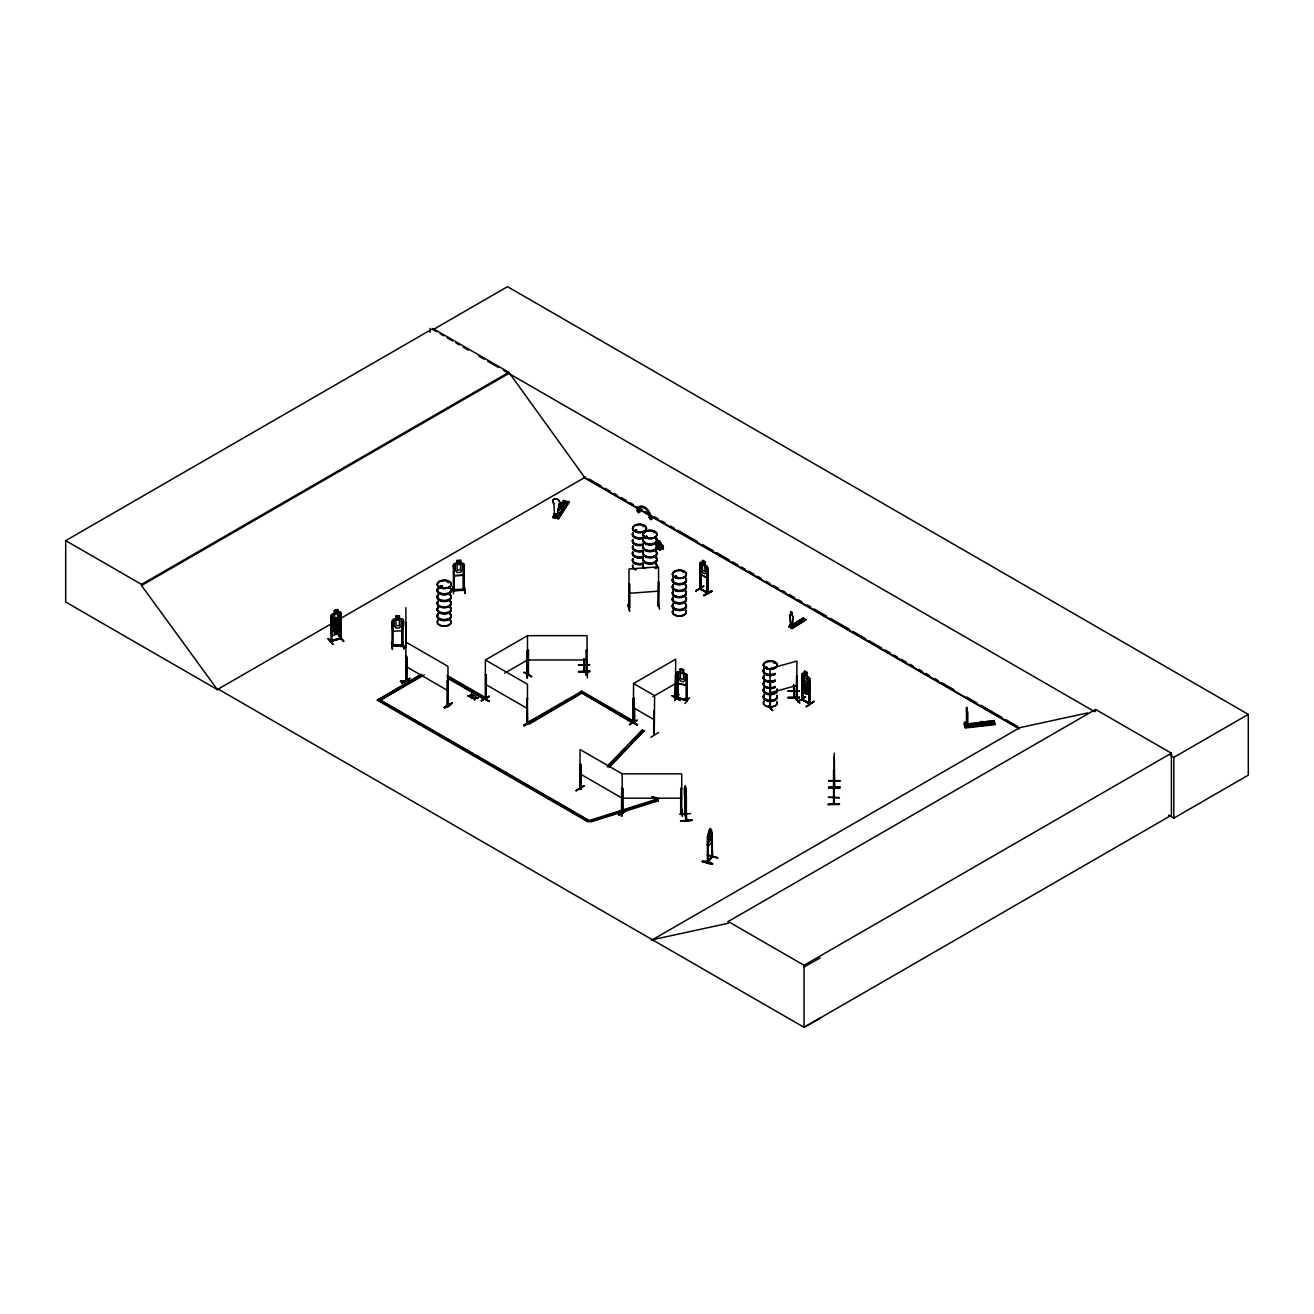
<?xml version="1.0" encoding="UTF-8"?>
<svg xmlns="http://www.w3.org/2000/svg" width="1314" height="1314" viewBox="0 0 1314 1314"><rect width="100%" height="100%" fill="white"/><g stroke="black" fill="none" stroke-linecap="round" stroke-linejoin="round"><path stroke-width="1.5" d="M964.361 722.651L967.465 722.552L964.361 722.651L965.363 726.839L965.297 723.127L966.743 723.258M967.334 714.602C966.48 741.556 969.206 714.865 966.825 707.918M965.166 722.963L965.297 723.127M792.293 626.712L792.671 619.108A2.48 1.445 59.5 0 0 792.408 615.642L791.849 612.39M792.408 626.647L792.769 619.042A2.48 1.445 59.5 0 0 792.293 615.708L792.046 612.653M685.777 804.546L684.923 796.12L685.497 806.599L685.202 802.131C684.709 810.065 684.972 787.398 684.923 799.75M684.676 793.771L684.923 791.422L685.924 799.996M684.824 814.253L685.432 813.333M685.826 819.082C688.503 826.128 682.015 787.234 685.3 786.15L685.481 788.433M558.811 504.527L558.007 516.221L554.524 515.466L553.884 503.476A3.728 2.842 32.9 0 1 553.884 499.172A3.728 2.842 32.9 0 1 558.811 500.24A3.728 2.842 32.9 0 1 558.811 504.527L558.729 504.658A3.728 2.842 32.9 0 0 558.729 500.355A3.728 2.842 32.9 0 0 553.802 499.304A3.728 2.842 32.9 0 0 553.802 503.591L553.884 503.476M340.687 630.457L340.687 638.555C322.718 641.593 331.982 642.086 340.786 638.522M966.529 723.423L967.186 725.886M790.962 625.743L790.157 617.695A2.48 1.445 59.5 0 1 790.519 614.706L790.897 611.881M712.106 838.677L711.63 842.241L707.967 846.742L707.359 844.311M685.005 794.839L685.53 800.226L685.727 798.912M966.414 707.589L967.416 725.854M967.449 714.307L967.186 709.379M684.988 797.22L685.185 795.873L685.727 801.277M555.855 513.988L555.264 515.433L556.528 514.201M554.787 514.513L554.787 517.174L554.787 514.513L556.479 514.727L556.38 517.519L556.036 513.955L555.28 515.417L556.118 515.006M702.284 861.508C708.41 859.34 722.355 868.538 702.284 861.508L712.402 864.201M702.514 861.163L712.615 863.906M684.873 814.253L686.039 820.527L685.908 792.605M685.875 819.065L685.924 819.887M686.45 820.429L686.319 795.561M629.422 724.835L637.306 720.236M799.602 622.13L798.206 622.475M768.674 706.275L772.566 710.611L768.904 705.766M405.763 646.849L406.322 646.406M439.467 586.8L440.371 586.143M440.716 586.143C442.999 588.984 436.872 585.502 441.586 586.652M448.025 582.611L448.945 582.316M636.206 530.183L635.056 530.429M635.992 530.199L636.37 531.07M635.992 531.25L636.6 530.429M636.6 531.299L636.485 530.347L634.892 530.544M643.532 526.536L643.893 526.536M644.221 526.372L643.088 526.356M647.227 537.13C644.648 538.937 645.634 534.42 647.391 537.097M645.979 537.212L646.849 537.344M654.06 532.613L653.551 532.531M654.405 532.531L654.405 532.022M674.657 576.895L675.527 576.797M675.051 576.337L676.579 576.912M676.743 576.895C675.708 574.908 677.63 577.815 675.429 577.339M683.411 571.721L683.149 571.886M683.329 572.576L683.576 572.329M765.717 667.857L766.308 666.921M767.409 667.988L766.111 667.003L767.294 667.66M774.767 662.897L775.03 663.143M773.897 663.225L774.636 662.584M658.593 606.214L658.544 581.626L658.1 606.247L658.593 605.048M629.652 611.273L627.961 604.966M684.808 803.527L684.923 787.71L685.366 789.648M685.037 814.828L685.054 787.694M481.072 697.077L489.416 701.446L481.466 696.42M637.159 725.229L629.225 720.663L637.553 724.523M707.983 834.653L707.425 836.394M331.227 622.573L332.294 619.206L339.998 617.005L340.967 619.797M331.325 622.557L332.426 619.354L339.981 617.202M339.751 623.838L340.852 620.635M341.016 620.684L339.883 623.986L332.113 626.105L331.161 623.477M339.883 633.266L340.983 630.063L341.016 612.653L339.8 611.864L332.146 614.032L331.112 615.395L330.947 641.577L339.85 638.407L332.048 640.378M983.578 723.291C983.201 725.771 979.653 722.059 981.64 724.096M406.584 657.246L405.862 656.261L406.864 657.099L406.667 681.605L405.796 681.194L405.862 679.617L406.568 680.734M707.507 575.335L706.653 577.733L700.773 574.251L699.919 570.867L700.625 574.366L706.801 577.815L707.507 567.369L700.658 562.31L699.869 589.05L707.688 593.468L707.688 567.319L706.768 565.743M834.702 787.497L834.275 756.897M834.078 804.152L834.275 753.168M801.737 687.337L802.591 688.963L801.655 679.354L802.657 676.841L808.866 680.274L809.687 683.691M801.754 679.42L802.657 676.841M809.769 686.089L808.866 688.552L802.64 685.103L801.754 681.752L802.575 685.169L808.783 688.618L809.687 686.023M560.569 507.68L562.523 506.908L562.31 508.387M327.827 638.719L332.787 644.468M328.303 638.522L333.247 644.254M556.249 514.004L555.97 515.236L555.855 514.086M470.593 697.537L471.233 695.714L473.927 695.369L471.233 695.96L470.593 697.537L470.609 695.763L467.965 695.779L470.691 695.418L467.965 695.779M474.699 699.656L475.339 698.079L478.033 697.734L475.339 698.325L474.699 699.919M471.332 693.874L470.691 695.681L467.965 696.026M475.438 696.239L474.797 698.046L472.071 698.145L474.699 698.375L472.071 698.391M707.474 862.378L712.122 856.695L707.95 861.245M707.901 837.626L707.918 862.575L708.147 835.376L708.985 830.432L710.546 828.51L708 834.735L711.613 830.202L712.007 857.434C712.106 858.6 704.337 863.232 707.918 861.688M453.363 572.723L454.48 575.647L463.07 575.269L464.318 572.231M340.934 637.898L340.112 638.161M340.934 638.785L339.85 639.047L339.784 630.704M470.084 697.258L470.609 696.009M473.927 695.615L471.332 695.632L471.841 694.153M474.19 699.623L474.699 698.128M475.931 696.519L475.422 697.997L478.033 697.734M685.777 685.251L687.058 682.607L685.859 685.366L677.958 683.379L676.973 680.077L677.958 683.379M790.47 625.431L791.389 625.201M695.927 590.939L703.466 586.258M409.771 678.615L401.953 683.165M576.14 790.667L583.974 786.084M809.21 702.629L809.654 704.189L809.687 678.04L802.673 673.08L801.754 673.721L801.803 699.869C803.774 698.062 802.509 697.734 802.788 687.863M809.145 702.891L810.048 703.105L802.608 699.59M808.882 703.778L810.048 703.992L809.227 679.272L808.964 703.828L809.227 679.272M391.506 642.53L392.459 649.412L391.588 642.48M406.667 680.718L405.763 680.192L406.962 680.521M405.862 656.261L405.911 681.227L405.878 607.692M452.64 586.98L453.511 593.747M406.568 681.621L406.864 657.099M447.696 704.895L447.532 680.586L447.269 705.142L447.696 704.008M447.45 704.846L448.32 705.257L447.45 703.959M486.065 698.572L486.114 697.685L486.196 699.508L486.377 674.985L485.392 674.739L486.377 674.985M485.326 699.081L485.392 659.973L527.505 635.664L587.046 635.664L587.161 674.969L587.161 673.852L585.929 674.328M485.392 659.973L527.505 684.282L527.341 723.357L526.98 721.862L529.246 723.341L581.872 692.954L529.246 724.096L527.702 723.209L527.062 698.473L527.226 722.782M580.87 788.203C578.308 786.955 583.038 788.072 580.624 789.041L581.067 764.567L580.065 764.321L580.788 764.732M680.718 788.4L681.72 788.63L680.718 788.4L680.718 813.005L681.72 812.939L681.72 773.847L622.179 773.847L580.065 749.538L579.967 788.614L580.87 789.09L581.067 764.567M581.149 788.926L580.262 788.416M526.799 678.073L527.325 671.126L527.423 678.073M699.787 588.902L699.82 562.901L700.74 562.261M700.937 588.36L700.116 587.851L700.92 588.278M700.313 588.787L707.967 592.384L700.658 588.771M700.198 588.787L707.967 593.271L707.868 568.946L706.883 568.699L706.932 593.074M621.916 809.523L622.031 815.551M621.949 809.145L621.473 816.043M337.879 621.818L336.154 625.119C334.807 620.832 331.046 623.444 335.497 625.94L333.411 629.964L336.203 626.433L338.913 628.404L336.86 625.579L339.045 621.489L337.797 621.883M555.149 515.055L556.446 514.135L555.888 514.825M555.937 515.499L555.149 515.236M674.575 700.888L679.108 694.58M485.786 699.179L485.671 674.575M527.226 674.427C529.328 672.702 527.259 676.25 527.768 674.887M634.284 721.304L633.479 721.698L634.366 721.255M676.02 698.49C673.491 699.689 677.219 696.059 675.166 698.03M332.918 624.413L334.561 621.555L337.632 620.684L339.258 622.606L339.258 628.191L337.632 629.652C340.326 633.562 331.801 635.845 334.561 630.523L332.918 629.997L333.017 624.396L334.659 622.935L334.561 614.525L337.616 613.654L337.698 622.015L339.39 622.606L339.39 628.191L337.747 631.048L334.659 631.903L333.017 629.981M553.358 517.585L554.048 513.856L553.375 516.878L557.793 517.831L558.204 516.648L558.614 518.669L568.781 501.882L567.369 501.932L556.775 518.291L567.369 501.932M553.375 516.878L554.459 513.955M552.915 517.289L554.048 515.449L559.271 516.566L558.861 514.907L558.861 516.172M557.875 509.241L563.558 500.453L568.831 502.063M558.204 509.109L563.607 500.963L557.481 511.015M557.612 511.015L564.987 501.422M557.941 511.113L564.577 500.979M557.448 512.871L564.856 501.422M556.791 518.307L567.763 501.652M557.563 518.472L567.829 501.849M568.781 501.57L557.924 518.554L556.775 518.291M558.204 518.389L568.781 501.882M569.126 502.342L558.581 518.685M441.52 586.849L439.829 587.112M448.583 581.888L447.943 582.431L448.862 582.299M647.391 536.785L646.521 536.276M965.363 725.558L968.369 725.229L968.451 727.053L967.465 723.817L964.262 724.392M965.232 726.773L994.895 723.39L995.191 724.605L965.511 727.94L965.232 726.773L995.092 723.686L965.297 727.332L964.361 724.228L994.008 720.844L994.287 722.059M965.462 727.595L965.445 725.804M994.205 721.468L964.394 724.786M677.843 674.098L676.924 673.868L677.843 674.098L677.942 698.424L676.874 698.227L687.041 700.723L687.058 674.575L683.576 672.752L683.691 669.697L680.291 668.908L683.691 669.697M686.171 675.938L687.091 676.168L686.171 675.938L686.072 700.543L686.959 700.74M683.543 672.817L685.218 674.23L685.218 679.814L683.543 681.785L680.406 680.997L678.714 678.188L678.714 672.604L680.406 672.029L680.34 668.842L680.455 671.963L676.924 672.127L676.973 698.26L677.022 697.028M676.809 698.177L678.106 697.34L677.203 697.077M677.991 673.885L677.794 698.424L677.942 697.553M686.22 699.36C685.514 702.432 686.532 697.767 686.943 699.804M686.072 699.59L677.942 697.8L686.795 699.836M685.037 703.548L689.489 697.635M331.259 624.856L332.261 623.427L339.981 621.341L341.147 622.08L339.883 621.391M403.168 644.911C402.495 644.796 399.85 645.453 392.048 646.307L392.13 621.768L393.132 621.719L393.05 646.34L393.05 645.453M453.133 590.544L464.138 589.986M463.152 565.792L464.187 565.956L463.152 565.792L463.103 590.347L464.023 589.099M965.182 723.39C965.445 721.583 963.786 724.507 965.856 723.571M709.182 830.612L710.118 829.463L709.182 831.614M711.58 830.333L710.496 831.663L710.431 828.477M711.646 857.336L712.566 855.923L711.646 857.336L712.139 832.435L712.533 856.942M717.658 857.746L707.31 854.856M983.513 723.472L981.936 723.932M528.589 674.098L527.785 674.033M587.128 674.115L586.159 674.148M622.064 812.709L623.296 812.709M680.603 812.315L681.802 811.789L681.835 812.939M772.501 710.578L768.887 706.144M607.282 766.144L642.201 730.075L644.09 730.683L609.17 767.507M607.282 766.9L625.431 748.142M631.032 742.377L642.201 730.075M609.17 766.752L644.09 730.683M633.233 722.766L633.578 683.526L675.675 659.217L675.412 698.867M653.945 734.789L654.257 710.25L653.945 734.69M396.007 619.108L394.184 620.192L394.184 625.776L396.007 628.076L399.423 627.928L401.246 625.448L401.246 619.863L399.423 618.96L399.522 615.79L395.875 615.954L396.007 619.108L392.229 620.241L392.229 628.273L393.362 631.196L401.936 630.802C403.727 627.238 406.01 617.087 399.407 618.878M454.513 563.525L453.363 564.708L453.412 590.824L464.302 590.265L464.302 564.133L460.656 563.312L460.656 560.24L457.009 560.421L457.009 563.476L454.513 563.525L463.021 563.197M485.309 698.145L486.459 698.736M527.341 674.739L527.587 673.803M634.563 721.485L632.97 722.454L580.345 692.067L632.97 723.209L634.498 722.322M634.514 722.421L634.547 707.803M675.905 698.522L675.675 673.983L674.887 698.752M334.561 613.523L332.918 615.001L332.918 620.586L334.561 622.508L337.616 621.637L339.258 618.779L339.258 613.195L337.616 612.653L337.682 609.466L334.397 610.402L334.446 613.457L334.446 610.468L337.731 609.532L337.731 612.521M453.297 590.824L453.133 589.658L454.398 590.085M454.266 566.186L453.248 566.235L454.266 566.186L454.184 590.791L454.25 589.559M392.13 645.19L401.936 644.977M463.152 589.214L464.072 589.428M802.624 688.881L808.767 692.363L809.605 691.624L809.605 678.09M808.767 692.363L809.605 691.755M527.39 673.852L527.128 674.427M586.077 673.836L586.159 675.035L586.044 650.43L587.046 650.644L586.044 650.43M587.013 674.985L585.929 674.739L587.161 674.739M622.294 811.789L623.296 812.298M623.23 812.101L621.358 811.625L623.23 812.972M622.048 812.906L623.296 812.939L623.296 811.822M680.718 811.822L680.833 813.005L681.835 812.709M681.687 812.068L680.636 812.085M563.558 500.93L568.404 502.178M557.793 518.504L552.685 517.437M552.964 517.125L554.327 517.798M796.53 700.263L796.957 675.856L796.744 700.51M981.295 723.111L983.266 723.029M789.468 627.074L803.774 618.631L789.468 627.074L789.156 625.595L790.798 624.873L791.028 627.353M790.798 625.464L793.262 627.32L793.262 626.252L791.619 626.992L791.685 628.338L805.925 619.633L791.964 628.486M808.866 680.274L809.605 683.74M804.299 689.916L803.15 688.076L803.15 682.492L804.48 680.833L804.48 675.265L806.96 676.628L808.274 690.901L806.944 691.164L806.96 694.367L804.299 692.905L804.398 689.866L804.48 692.807L806.944 694.17L807.042 691.328M804.398 674.115L804.48 671.076L807.125 672.538L806.96 675.642L808.274 677.367L808.274 682.952L806.96 684.61L807.814 690.786L806.155 686.466L807.913 683.986L806.977 683.444L805.597 685.497L803.314 681.325L805.055 685.842C801.507 687.485 804.661 690.819 805.63 686.844L806.96 690.211L804.48 688.815L803.166 674.542L804.48 674.279L804.48 671.076L807.125 672.538M802.493 700.231L802.788 675.708M809.95 679.667L808.964 679.437M797.976 701.972L805.712 696.814L797.976 701.462M806.484 706.669C829.627 690.441 790.371 717.132 813.875 701.775M809.638 704.14L802.066 699.606L801.786 675.462L802.526 675.872M790.519 614.706L790.634 614.64A2.48 1.445 59.5 0 0 790.272 617.629L790.404 625.99L791.389 625.382M796.727 622.179L798.156 621.128L800.817 622.836L798.156 621.128M799.438 620.586L800.867 619.535L803.527 621.243L800.867 619.535M801.819 618.976C808.931 622.08 798.781 619.535 803.265 618.122L805.925 619.847L792.03 628.519L788.942 626.778L803.265 618.122M789.303 626.992L803.265 618.336L803.954 618.993M791.094 627.993L805.416 619.535M402.002 683.313L409.853 678.221L402.002 682.82M448.255 680.997L447.269 680.751M526.717 675.199L526.799 650.841L528.507 650.43L527.505 650.43L527.785 674.985M526.799 675.15L527.768 650.578M447.187 704.37L448.353 704.435M452.115 702.629C449.618 708.887 435.591 709.938 452.23 703.138M444.313 707.261L452.18 702.711M444.346 707.688L452.18 703.039M524.187 672.242L531.694 676.529M489.366 696.634L481.088 700.97L488.923 696.371M527.768 698.884L526.783 698.637M523.843 725.147C548.02 710.513 507.713 735.971 531.644 720.532M524.22 725.804L532.071 721.222M634.284 697.882L633.299 698.457L633.249 722.831M675.363 698.834L675.954 674.148M672.357 695.812L680.307 700.329L671.98 695.566M576.205 790.798L584.04 785.706L576.205 790.289M622.179 773.847L622.294 813.005L621.456 812.528L621.736 788.055L622.54 812.824L621.736 788.055M622.458 788.466L621.456 788.219M622.294 812.118L621.785 811.477M618.467 815.206L626.367 810.147L618.91 815.436M626.367 810.18L618.5 814.696M633.972 722.831L633.299 698.457M658.511 732.539L650.808 737.253M218.321 689.144L217.467 689.653L65.7 602.026L65.7 540.629L433.029 328.549L508.863 372.322L584.697 477.508L1018.876 728.186M433.029 328.549L433.029 329.683L507.516 286.682L1248.3 714.373L1248.3 775.145L1173.813 818.146L1168.491 815.058M65.7 540.629L141.534 584.402L508.863 372.322M820.133 1018.153L804.053 1027.318L218.223 689.094L217.352 689.587L141.534 585.535L508.863 373.455M217.352 689.587L331.522 623.674M340.375 618.566L585.551 477.015M578.784 814.762L590.413 821.989L658.183 800.899L657.148 799.799L587.851 821.776L377.332 700.231L420.973 674.263M377.332 700.231L406.929 683.132M410.444 681.112L420.973 675.035M422.5 675.15L380.403 700.231L424.258 674.903M656.244 538.97L660.728 542.518L660.728 549.482L659.677 549.827M660.728 542.518L659.727 540.974M660.63 544.505L663.307 545.951L663.307 548.94L656.458 546.476M660.63 547.495L663.225 548.792L663.143 546.049M663.307 545.951L656.458 540.695M656.228 547.938L659.792 549.893L656.228 547.839M504.691 673.129L527.505 659.973L587.046 659.973M702.415 563.328L702.497 560.29L705.092 561.784L705.092 564.774M705.01 561.834L706.209 572.198L704.928 573.84L702.497 572.444L701.216 569.307L701.216 563.722L702.497 563.476M700.855 564.889L699.869 564.642L700.855 564.889L700.937 589.247L700.313 587.9M447.286 677.301L484.127 698.572L485.654 697.685L447.072 675.412M447.286 678.073L484.127 699.344L485.72 698.325M695.977 591.103L703.877 586.044L695.977 590.594M707.277 592.86L707.967 593.271M703.877 595.16L711.81 590.643L703.926 595.226M703.976 595.669L712.188 591.3L703.877 595.669M527.702 722.454L581.872 691.18L634.629 721.665M527.702 723.209L569.816 698.9M573.315 696.88L578.587 693.841M580.345 692.823L581.872 691.18M652.861 696.683L675.675 683.526M377.332 699.459L587.851 821.004L657.148 799.043L658.183 800.899M653.469 796.826L658.511 798.731L656.984 799.618L651.728 796.58M651.547 940.266L1019.746 727.677L1087.581 712.927M652.401 939.756L728.235 923.266L728.235 921.508L1095.564 709.429L1171.398 753.201L1171.398 815.238L804.053 1027.318L804.053 965.281L1171.398 753.201M1095.564 711.186L1094.71 711.695L503.574 370.4M1170.298 755.336L1173.813 757.373L1248.3 714.373M804.053 967.055L820.133 957.89M331.867 641.347L331.785 616.775L330.882 617.038L331.785 616.775M659.71 549.942L660.728 549.482M675.232 576.468L676.25 576.189L675.166 576.189M767.36 667.857L765.668 667.594M629.045 608.021L628.946 607.199M658.577 606.181L658.544 566.843L628.995 569.011L628.995 608.086M790.782 611.946L791.751 612.11M378.859 699.344L590.413 821.234L658.183 800.144M677.071 697.964L687.008 700.428M334.561 623.953L337.632 623.066L337.632 628.65L334.561 629.521L334.659 623.936L337.747 623.066L337.747 628.65L334.659 629.521M331.227 630.605L332.376 631.328L339.981 629.061L341.016 627.714L337.78 629.784L337.78 632.773M332.376 631.328L334.512 630.72M334.561 633.512L337.632 632.642M770.562 683.165L770.316 707.852L770.267 683.494M794.937 697.274L799.799 703.072L794.707 697.258M339.784 614.509C341.919 613.539 337.797 616.348 339.784 618.549M334.561 620.109L337.616 619.239M334.659 619.945L337.747 619.091M770.103 692.823L796.957 685.399M798.354 621.9L799.602 622.294M635.648 530.511L636.107 530.265M636.206 530.938L635.056 531.299L636.107 531.464A6.948 4.008 0 0 0 646.472 528.146A6.948 4.008 0 0 0 636.042 524.68A6.948 4.008 0 0 0 636.042 531.628M654.224 734.526L654.618 695.681L633.578 683.526M331.785 640.197L332.048 641.265M801.983 699.574L808.948 702.891M406.059 680.061L406.322 681.194L406.256 656.261M406.059 680.948L406.814 681.325M485.589 697.948L486.344 698.342M527.062 698.473L527.177 722.815M453.281 589.625L463.037 589.214M464.236 590.314L464.154 565.743M564.248 501.307L563.558 500.453M473.927 695.369L471.332 695.632M472.071 698.145L478.033 697.98M966.463 723.768L966.529 711.597M980.293 722.092C983.825 730.108 976.943 719.629 983.299 721.747L984.383 725.229L983.299 721.747M985.976 721.764L988.982 721.107L990.066 724.26M990.986 721.189L994.008 720.532L995.092 724.014L965.314 727.381M966.447 724.786L992.251 721.895M966.578 725.18L992.316 722.289M968.451 725.476L965.067 725.985L965.002 722.322M656.836 543.06C659.957 540.957 661.32 545.047 657.427 544.045L659.809 547.872L656.852 544.308M523.859 672.374L531.759 676.907M798.551 621.851L799.569 622.179M528.392 675.018L528.507 650.43M629.505 583.728L629.554 608.333L629.554 583.958M627.944 605.031L629.685 610.895M657.903 602.847L659.612 609.154M646.357 536.309L646.833 536.687M628.995 593.32L658.544 591.152M802.46 699.294L801.836 698.966M685.054 804.891L684.988 802.805M685.924 808.011L685.678 791.242L685.908 792.671M685.415 809.982L685.235 807.683M685.662 791.274L685.678 788.252L685.415 814.811M690.655 813.612L679.535 814.286M680.751 821.184C715.637 818.129 657.345 822.4 691.854 820.56M680.685 820.856L691.805 820.215M486.065 699.459L486.114 675.15M447.532 704.895L447.532 680.586M580.476 788.499L580.345 764.157M700.526 589.362L700.576 565.053M463.07 575.269L454.48 575.647M463.842 586.947L465.337 593.337L463.924 586.471M396.007 616.118L399.423 615.97M401.854 618.845L393.395 619.058M402.018 621.325L402.183 645.913L402.018 621.325L403.02 621.276M392.048 645.42L402.166 644.993M403.152 645.585L392.163 646.357L392.278 645.486M404.219 648.886L402.725 641.971L403.694 648.82M562.014 508.19L560.848 507.943M406.256 622.458L405.845 647.342M406.075 646.192L400.491 646.57M587.703 671.553L587.276 677.942M528.622 674.739L527.374 674.755L527.505 635.664M400.491 680.783L411.66 681.112M400.491 681.506L411.643 681.194L400.491 681.572M623.181 788.63L622.179 788.4M681.884 809.145L681.982 815.961M578.505 664.868L589.674 664.851M583.892 665.672L584.385 664.194L583.892 665.738M578.505 671.487L589.674 671.388M788.17 690.901L799.339 690.868M788.17 691.098L799.339 691.082M793.952 684.906L793.952 697.701L793.557 684.906M788.17 697.701L799.339 697.619M833.519 769.823L833.569 804.184M828.888 780.746L840.04 780.779M828.888 780.992L840.04 780.976M828.888 787.94L828.888 787.086L840.04 787.086L840.04 787.94L828.888 787.858M828.888 787.168L840.04 787.168M828.888 787.513L840.04 787.612M839.416 797.614L828.263 797.269L839.416 797.779M681.72 798.173L622.179 798.173L580.065 773.847M828.263 804.152L839.416 804.234M828.263 804.497L839.416 804.562L839.416 803.725L828.263 804.595M340.786 637.635L339.85 638.161M403.02 645.585L403.053 619.715M710.381 831.631L710.381 840.615L708.919 842.389L708.147 840.96M766.653 687.008L765.931 686.976A6.981 4.024 0 0 1 764.288 681.67M338.913 635.533L343.89 641.363L338.404 635.22M338.503 635.631L343.43 641.413M634.366 722.142L633.578 722.601L634.547 722.339L634.284 707.638M633.759 722.815L633.939 698.49M554.886 517.026L556.479 517.371M678.04 671.438L686.894 674.657L686.795 700.723M678.09 683.247L685.826 685.185M717.674 857.779L707.343 855.2L717.477 857.96M464.745 592.86L463.842 586.438M465.287 593.271L464.466 586.898M642.201 730.83L644.09 731.438M682.377 809.539L682.492 816.027M447.959 705.519L447.975 666.379L405.878 642.07M707.211 591.957L707.573 593.468M635.122 550.287L635.319 550.385A6.948 4.008 0 0 0 642.989 550.73M635.056 550.418L635.286 550.517A6.948 4.008 0 0 1 632.806 546.213M805.252 697.077L797.565 701.692M809.687 704.14L801.836 699.853M637.126 720.203L629.455 724.441M799.438 620.389L802.098 621.883M796.727 621.965L799.388 623.477M790.798 624.873L790.634 625.793M793.262 626.252L790.092 625.185M791.258 625.563L790.207 625.119L790.092 626.959M789.369 626.564L791.619 627.829M671.98 695.894L680.307 700.329M629.537 720.466L637.602 725M433.029 329.683L436.56 331.719M440.091 333.756L443.623 335.793M447.138 337.829L452.427 340.884M455.958 342.921L459.489 344.958M463.021 346.995L468.31 350.05M478.887 356.16L484.176 359.215M487.708 361.251L498.285 367.345M589.099 479.052L601.5 486.213M605.048 488.266L610.369 491.337M613.901 493.374L617.449 495.427M620.996 497.464L626.318 500.535M629.866 502.589L633.397 504.642M636.945 506.678L642.267 509.75M645.815 511.803L649.346 513.84M654.668 516.911L658.215 518.964M661.763 521.001L665.295 523.054M670.616 526.126L674.164 528.162M677.712 530.215L697.208 541.467M702.514 544.538L713.157 550.681M716.688 552.718L729.106 559.879M732.637 561.932L737.959 565.004M741.507 567.04L745.054 569.093M748.602 571.147L753.908 574.202M757.455 576.255L761.003 578.308M766.308 581.363L769.856 583.416M773.404 585.469L778.726 588.541M782.273 590.577L785.805 592.63M789.353 594.667L794.674 597.739M798.222 599.792L801.754 601.828M807.075 604.9L810.623 606.953M814.171 608.99L826.572 616.151M830.12 618.204L849.616 629.455M853.147 631.508L865.565 638.67M869.096 640.706L881.513 647.884M885.045 649.921L890.366 652.992M893.914 655.045L897.462 657.082M901.01 659.135L906.315 662.207M909.863 664.243L913.411 666.297M918.716 669.368L922.264 671.405M925.812 673.458L929.359 675.495M934.681 678.566L938.212 680.619M941.76 682.656L954.161 689.834M966.578 696.995L977.205 703.121M980.753 705.175L1002.024 717.444M1005.555 719.497L1017.972 726.658M583.531 477.343L1019.138 728.843M702.497 560.487L704.928 561.883M656.458 542.189L659.677 544.045L659.677 546.838L656.458 544.982M633.578 707.835L654.618 719.99M583.63 692.954L630.999 720.302M485.392 684.282L527.505 708.591M452.328 679.207L483.913 697.438M405.878 666.379L447.975 690.688M380.633 700.362L472.629 753.464M476.161 755.517L488.545 762.662M492.093 764.715L575.236 812.709M728.235 921.508L804.053 965.281M339.751 611.979L340.901 612.718M635.171 549.909L635.286 549.991A6.915 3.991 0 0 0 642.973 550.32M562.934 507.45L560.585 507.861M560.667 507.779L562.014 508.452L563.033 507.368M531.71 720.992L523.908 725.624M966.858 707.458L966.316 711.613M340.967 612.587L340.802 638.85M332.113 626.105L331.21 623.378M334.561 619.88L337.797 618.894L337.747 622.08M341.147 630.112L340.014 633.397L332.278 635.565L331.325 632.773L332.36 635.45M331.21 632.806L331.21 615.412M983.545 723.357L982.084 722.552L981.213 723.571M966.628 707.474L967.235 708.542M392.344 628.174L393.362 631.196M990.986 720.877L992.07 724.03M985.976 721.452L987.06 724.605M965.33 725.952L964.739 722.355M707.474 844.344L708 846.594M964.607 725.41L964.345 724.244M684.923 791.422L685.793 799.996M685.185 795.873L685.53 797.844M685.185 803.856L685.53 805.811M684.808 803.445L685.793 808.406M685.235 806.697L685.465 807.946M685.3 786.15L685.662 788.285M684.923 787.71L685.777 792.687M685.185 798.288L685.53 800.242M457.009 560.421L457.141 563.575L455.301 564.642L455.301 570.227L457.141 572.543L460.541 572.378L462.364 569.915L462.364 564.33L460.541 563.41L460.524 560.355M770.053 707.622L770.103 668.514L796.957 661.09L796.498 700.296L796.498 675.987M621.998 809.096L622.097 816.043M1173.813 757.373L1173.813 818.146M968.369 725.229L968.369 726.494M967.367 722.306L967.367 723.883M840.04 780.631L828.888 780.631M799.339 691.263L788.17 691.263M707.359 836.328L707.425 862.526M707.162 574.612L707.162 592.844M656.984 798.863L657.148 799.799M623.181 788.4L623.066 813.005M589.674 665.015L578.505 665.015M584.287 658.659L584.287 671.47L583.892 658.659M489.317 696.124L481.532 700.707M430.056 328.319L430.056 332.343M340.687 614.246L340.687 620.323M339.948 614.706L340.112 639.047M141.534 584.402L141.534 585.535M450.341 595.127A7.063 4.073 0 0 1 444.231 601.254A7.063 4.073 0 0 1 438.12 595.127M450.259 595.554A6.948 4.008 0 0 1 444.231 601.566A6.948 4.008 0 0 1 438.219 595.554M450.275 600.925A6.981 4.024 0 0 1 444.231 606.969A6.981 4.024 0 0 1 438.186 600.925M450.275 601.221A6.981 4.024 0 0 1 444.231 607.265A6.981 4.024 0 0 1 438.186 601.221M450.341 588.426A7.063 4.073 0 0 1 444.231 594.536A7.063 4.073 0 0 1 438.12 588.426M439.237 587.588A7.063 4.073 0 0 1 442.407 586.52M450.259 594.437A6.948 4.008 0 0 1 444.231 600.449A6.948 4.008 0 0 1 438.219 594.437M450.259 588.836A6.964 4.024 0 0 1 444.231 594.881A6.964 4.024 0 0 1 438.203 588.836M439.303 588.015A6.964 4.024 0 0 1 442.424 586.964M450.341 594.782A7.063 4.073 0 0 1 444.231 600.909A7.063 4.073 0 0 1 438.12 594.782M450.341 588.081A7.063 4.073 0 0 1 444.231 594.191A7.063 4.073 0 0 1 438.12 588.081M439.237 587.243A7.063 4.073 0 0 1 442.407 586.175M450.259 587.719A6.948 4.008 0 0 1 444.231 593.747A6.948 4.008 0 0 1 438.219 587.719M439.319 586.898A6.948 4.008 0 0 1 442.44 585.847M450.341 614.246A7.063 4.073 0 0 1 444.231 620.372A7.063 4.073 0 0 1 438.12 614.246M450.259 614.673A6.948 4.008 0 0 1 444.231 620.684A6.948 4.008 0 0 1 438.219 614.673M450.226 619.912A6.915 3.991 0 0 1 444.231 625.907A6.915 3.991 0 0 1 438.235 619.912M450.242 601.812A6.931 4.008 0 0 1 444.231 607.807A6.931 4.008 0 0 1 438.219 601.812M450.259 620.307A6.964 4.024 0 0 1 444.231 626.335A6.964 4.024 0 0 1 438.203 620.307M450.275 601.418A6.981 4.024 0 0 1 444.231 607.462A6.981 4.024 0 0 1 438.186 601.418M450.341 607.544A7.063 4.073 0 0 1 444.231 613.654A7.063 4.073 0 0 1 438.12 607.544M450.259 613.556A6.948 4.008 0 0 1 444.231 619.567A6.948 4.008 0 0 1 438.219 613.556M450.259 607.971A6.948 4.008 0 0 1 444.231 613.983A6.948 4.008 0 0 1 438.219 607.971M450.341 613.901A7.063 4.073 0 0 1 444.231 620.027A7.063 4.073 0 0 1 438.12 613.901M450.341 607.199A7.063 4.073 0 0 1 444.231 613.309A7.063 4.073 0 0 1 438.12 607.199M450.259 606.838A6.964 4.024 0 0 1 444.231 612.866A6.964 4.024 0 0 1 438.203 606.838M775.326 680.8A7.063 4.073 0 0 1 766.046 681.145A7.063 4.073 0 0 1 764.222 675.872M775.244 681.145A6.948 4.008 0 0 1 766.111 681.49A6.948 4.008 0 0 1 764.321 676.299M775.276 686.532A6.981 4.024 0 0 1 766.095 686.877M775.276 686.762A6.981 4.024 0 0 1 766.095 687.123A6.981 4.024 0 0 1 764.288 681.9M775.326 674.082A7.063 4.073 0 0 1 766.046 674.443A7.063 4.073 0 0 1 764.222 669.171M775.244 680.011A6.948 4.008 0 0 1 766.111 680.356A6.948 4.008 0 0 1 764.321 675.166M775.244 674.427A6.948 4.008 0 0 1 766.111 674.772A6.948 4.008 0 0 1 764.321 669.582M775.326 680.455A7.063 4.073 0 0 1 766.046 680.8A7.063 4.073 0 0 1 764.222 675.527M775.326 673.737A7.063 4.073 0 0 1 766.046 674.098A7.063 4.073 0 0 1 764.222 668.826M775.244 673.31A6.948 4.008 0 0 1 766.111 673.655A6.948 4.008 0 0 1 764.321 668.465M777.149 695.977A7.063 4.073 0 0 1 769.413 701.068A7.063 4.073 0 0 1 764.222 694.991M777.067 696.387A6.964 4.024 0 0 1 769.429 701.413A6.964 4.024 0 0 1 764.305 695.418M777.083 701.758A6.981 4.024 0 0 1 769.429 706.801A6.981 4.024 0 0 1 764.288 700.789M775.227 687.37A6.915 3.991 0 0 1 766.128 687.715A6.915 3.991 0 0 1 764.337 682.541M777.067 702.021A6.964 4.024 0 0 1 769.429 707.047A6.964 4.024 0 0 1 764.305 701.035M775.276 687.058A6.981 4.024 0 0 1 766.095 687.403A6.981 4.024 0 0 1 764.288 682.196M777.149 689.275A7.063 4.073 0 0 1 769.413 694.367A7.063 4.073 0 0 1 764.222 688.29M777.067 695.254A6.964 4.024 0 0 1 769.429 700.28A6.964 4.024 0 0 1 764.305 694.285M777.28 690.721A6.948 4.008 0 0 1 768.542 694.597A6.948 4.008 0 0 1 764.321 688.7M777.149 695.632A7.063 4.073 0 0 1 769.413 700.723A7.063 4.073 0 0 1 764.222 694.646M777.149 688.93A7.063 4.073 0 0 1 769.413 694.022A7.063 4.073 0 0 1 764.222 687.945M777.05 690.622A6.948 4.008 0 0 1 767.672 693.299A6.948 4.008 0 0 1 764.321 687.583M685.514 585.058A7.063 4.073 0 0 1 679.387 591.169A7.063 4.073 0 0 1 673.277 585.058M685.415 585.469A6.948 4.008 0 0 1 679.387 591.497A6.948 4.008 0 0 1 673.376 585.469M685.382 590.725A6.915 3.991 0 0 1 679.387 596.72A6.915 3.991 0 0 1 673.392 590.725M685.432 590.873A6.981 4.024 0 0 1 679.387 596.901A6.981 4.024 0 0 1 673.343 590.873M685.415 591.103A6.948 4.008 0 0 1 679.387 597.131A6.948 4.008 0 0 1 673.376 591.103M685.514 578.341A7.063 4.073 0 0 1 679.387 584.467A7.063 4.073 0 0 1 673.277 578.341M685.432 584.352A6.964 4.024 0 0 1 679.387 590.38A6.964 4.024 0 0 1 673.359 584.352M685.432 578.768A6.964 4.024 0 0 1 679.387 584.796A6.964 4.024 0 0 1 673.359 578.768M685.514 584.714A7.063 4.073 0 0 1 679.387 590.824A7.063 4.073 0 0 1 673.277 584.714M685.514 577.996A7.063 4.073 0 0 1 679.387 584.122A7.063 4.073 0 0 1 673.277 577.996M685.415 577.651A6.948 4.008 0 0 1 679.387 583.662A6.948 4.008 0 0 1 673.376 577.651M685.514 604.177A7.063 4.073 0 0 1 679.387 610.287A7.063 4.073 0 0 1 673.277 604.177M685.415 604.588A6.948 4.008 0 0 1 679.387 610.616A6.948 4.008 0 0 1 673.376 604.588M685.432 609.992A6.981 4.024 0 0 1 679.387 616.02A6.981 4.024 0 0 1 673.343 609.992M685.415 591.711A6.948 4.008 0 0 1 679.387 597.722A6.948 4.008 0 0 1 673.376 591.711M685.399 609.827A6.931 4.008 0 0 1 679.387 615.839A6.931 4.008 0 0 1 673.392 609.827M685.415 610.222A6.948 4.008 0 0 1 679.387 616.25A6.948 4.008 0 0 1 673.376 610.222M685.514 597.459A7.063 4.073 0 0 1 679.387 603.586A7.063 4.073 0 0 1 673.277 597.459M685.415 603.471A6.948 4.008 0 0 1 679.387 609.482A6.948 4.008 0 0 1 673.376 603.471M685.432 597.886A6.964 4.024 0 0 1 679.387 603.914A6.964 4.024 0 0 1 673.359 597.886M685.514 603.832A7.063 4.073 0 0 1 679.387 609.942A7.063 4.073 0 0 1 673.277 603.832M685.514 597.114A7.063 4.073 0 0 1 679.387 603.241A7.063 4.073 0 0 1 673.277 597.114M685.415 596.77A6.948 4.008 0 0 1 679.387 602.781A6.948 4.008 0 0 1 673.376 596.77M656.162 538.559A7.063 4.073 0 0 1 650.972 544.637A7.063 4.073 0 0 1 643.219 539.545M645.059 537.722A7.063 4.073 0 0 1 646.521 537.065M656.064 538.986A6.948 4.008 0 0 1 650.956 544.965A6.948 4.008 0 0 1 643.334 539.955M645.125 538.149A6.948 4.008 0 0 1 646.57 537.508M656.162 538.214A7.063 4.073 0 0 1 650.972 544.292A7.063 4.073 0 0 1 643.219 539.2M645.059 537.377A7.063 4.073 0 0 1 646.521 536.72M656.064 537.853A6.948 4.008 0 0 1 650.956 543.848A6.948 4.008 0 0 1 643.334 538.822M644.024 537.853A6.948 4.008 0 0 1 646.57 536.391M656.064 545.688A6.948 4.008 0 0 1 650.956 551.666A6.948 4.008 0 0 1 643.334 546.657M656.162 545.261A7.063 4.073 0 0 1 650.972 551.354A7.063 4.073 0 0 1 643.219 546.246M656.162 544.916A7.063 4.073 0 0 1 650.972 551.009A7.063 4.073 0 0 1 643.219 545.901M656.08 544.554A6.964 4.024 0 0 1 650.956 550.55A6.964 4.024 0 0 1 643.318 545.524M656.064 550.927A6.948 4.008 0 0 1 651.843 556.808A6.948 4.008 0 0 1 643.088 552.931M656.064 556.972A6.948 4.008 0 0 1 650.956 562.967A6.948 4.008 0 0 1 643.334 557.941M656.162 564.379A7.063 4.073 0 0 1 656.162 568.469M643.926 568.469A7.063 4.073 0 0 1 643.219 565.365M656.162 564.034A7.063 4.073 0 0 1 656.162 568.124M643.926 568.124A7.063 4.073 0 0 1 643.219 565.02M656.162 557.678A7.063 4.073 0 0 1 650.972 563.755A7.063 4.073 0 0 1 643.219 558.664M656.162 557.333A7.063 4.073 0 0 1 650.972 563.41A7.063 4.073 0 0 1 643.219 558.319M656.08 558.089A6.964 4.024 0 0 1 650.956 564.1A6.964 4.024 0 0 1 643.318 559.058M656.08 563.673A6.964 4.024 0 0 1 654.963 568.535M645.125 568.535A6.964 4.024 0 0 1 643.318 564.642M643.318 567.862A6.964 4.024 0 0 1 643.318 565.776M656.08 564.806A6.964 4.024 0 0 1 657.016 566.81M656.047 551.913A6.931 4.008 0 0 1 651.843 557.793A6.931 4.008 0 0 1 643.104 553.917M635.303 550.024A6.915 3.991 0 0 1 632.839 545.819M643.006 538.395A6.964 4.024 0 0 1 635.286 538.099A6.964 4.024 0 0 1 632.79 533.862M642.989 537.262A6.948 4.008 0 0 1 635.286 536.966A6.948 4.008 0 0 1 632.806 532.745M642.989 545.096A6.948 4.008 0 0 1 635.286 544.801A6.948 4.008 0 0 1 632.806 540.58M643.055 544.752A7.063 4.073 0 0 1 635.22 544.456A7.063 4.073 0 0 1 632.691 540.169M643.055 544.407A7.063 4.073 0 0 1 635.22 544.111A7.063 4.073 0 0 1 632.691 539.824M643.006 543.98A6.964 4.024 0 0 1 635.286 543.684A6.964 4.024 0 0 1 632.79 539.446M643.055 538.05A7.063 4.073 0 0 1 635.22 537.755A7.063 4.073 0 0 1 632.691 533.468M643.055 537.705A7.063 4.073 0 0 1 635.22 537.41A7.063 4.073 0 0 1 632.691 533.123M642.973 551.305A6.915 3.991 0 0 1 635.303 551.026A6.915 3.991 0 0 1 632.839 546.821M636.025 569.619A6.981 4.024 0 0 1 632.773 565.086M643.006 551.009A6.981 4.024 0 0 1 635.27 550.714A6.981 4.024 0 0 1 632.773 546.476M643.006 557.514A6.964 4.024 0 0 1 635.286 557.218A6.964 4.024 0 0 1 632.79 552.98M642.989 556.38A6.948 4.008 0 0 1 635.286 556.085A6.948 4.008 0 0 1 632.806 551.864M642.989 564.215A6.948 4.008 0 0 1 635.286 563.92A6.948 4.008 0 0 1 632.806 559.698M643.055 563.87A7.063 4.073 0 0 1 635.22 563.575A7.063 4.073 0 0 1 632.691 559.288M643.055 563.525A7.063 4.073 0 0 1 635.22 563.23A7.063 4.073 0 0 1 632.691 558.943M643.006 563.098A6.964 4.024 0 0 1 635.286 562.803A6.964 4.024 0 0 1 632.79 558.565M643.055 557.169A7.063 4.073 0 0 1 635.22 556.873A7.063 4.073 0 0 1 632.691 552.586M643.055 556.824A7.063 4.073 0 0 1 635.22 556.528A7.063 4.073 0 0 1 632.691 552.241M636.025 569.849A6.981 4.024 0 0 1 632.773 565.316M793.459 690.441L794.05 691.903L793.525 690.458M489.366 701.348L481.367 696.913L489.416 701.446M710.381 832.633L708.919 834.423L708.919 840.007L710.381 838.217L710.381 832.633M656.672 539.036L656.392 540.021L656.672 539.036M656.672 547.15L656.392 548.135L656.672 547.15M639.869 511.902L638.259 512.756L636.649 510.078L637.766 510.703A9.379 5.47 59.6 0 1 644.451 506.843A9.379 5.47 59.6 0 1 651.153 518.291L652.253 518.915L650.545 519.72L648.82 516.977L649.937 517.601A7.835 4.566 59.6 0 0 644.336 508.042A7.835 4.566 59.6 0 0 638.752 511.261L639.869 511.902M337.074 631.295L335.103 632.855L337.074 631.295M337.074 610.32L335.103 611.881L337.074 610.32M337.189 619.732L335.218 621.292L337.189 619.732M459.933 560.947L457.748 561.045L457.748 562.047L459.933 561.949L459.933 560.947M460.541 564.412L457.141 564.56L457.141 570.145L460.541 569.997L460.541 564.412M398.815 616.496L396.614 616.595L396.614 617.58L398.815 617.481L398.815 616.496M399.423 619.945L396.007 620.109L396.007 625.694L399.423 625.53L399.423 619.945M589.674 670.978L578.505 671.832L589.674 671.832L589.674 670.961M799.339 697.192L788.17 697.208L788.17 698.062L799.339 698.062L799.339 697.192M567.714 503.229L562.474 502.112L567.714 503.229M566.991 504.346L561.768 503.213L566.991 504.346M565.923 506.005L560.684 504.872L565.923 506.005M564.954 507.483L559.731 506.35L564.954 507.483M563.887 509.142L558.647 508.009L563.887 509.142M682.968 670.189L680.964 669.68L682.968 671.175L682.968 670.189M683.543 673.819L680.406 673.031L680.406 678.615L683.543 679.404L683.543 673.819M806.517 672.899L804.924 672.029L806.517 673.901L806.517 672.899M806.96 682.212L804.48 680.849L806.944 682.196M806.96 684.61L804.48 683.247L806.944 684.594M806.517 692.429L804.924 691.542L806.517 693.414L806.517 692.429M704.485 562.129L702.941 561.242L704.485 563.131L704.485 562.129M704.928 565.874L702.497 564.478L702.497 570.062L704.928 571.459L704.928 565.874M662.699 546.296L661.845 545.803L662.699 548.086L662.699 546.296M440.748 587.604A6.981 4.024 0 0 0 451.211 584.122A6.981 4.024 0 0 0 440.748 580.64A6.981 4.024 0 0 0 440.748 587.604M440.765 588.163A6.931 4.008 0 0 0 451.162 584.681A6.931 4.008 0 0 0 440.765 581.215A6.931 4.008 0 0 0 440.765 588.163M440.748 587.801A6.981 4.024 0 0 0 451.211 584.319A6.981 4.024 0 0 0 440.748 580.837A6.981 4.024 0 0 0 440.748 587.801M766.85 668.35A6.964 4.024 0 0 0 777.297 664.868A6.964 4.024 0 0 0 766.85 661.385A6.964 4.024 0 0 0 766.85 668.35M766.867 668.892A6.931 4.008 0 0 0 777.264 665.426A6.931 4.008 0 0 0 766.867 661.96A6.931 4.008 0 0 0 766.867 668.892M766.85 668.58A6.981 4.024 0 0 0 777.313 665.081A6.981 4.024 0 0 0 766.85 661.599A6.981 4.024 0 0 0 766.85 668.58M675.922 577.487A6.948 4.008 0 0 0 686.335 574.021A6.948 4.008 0 0 0 675.922 570.539A6.948 4.008 0 0 0 675.922 577.487M675.938 578.061A6.915 3.991 0 0 0 686.319 574.596A6.915 3.991 0 0 0 675.938 571.13A6.915 3.991 0 0 0 675.938 578.061M675.905 577.749A6.981 4.024 0 0 0 686.368 574.251A6.981 4.024 0 0 0 675.905 570.769A6.981 4.024 0 0 0 675.905 577.749M646.57 537.705A6.931 4.008 0 0 0 656.984 534.24A6.931 4.008 0 0 0 646.57 530.774A6.931 4.008 0 0 0 646.57 537.705M646.57 538.264A6.931 4.008 0 0 0 656.984 534.798A6.931 4.008 0 0 0 646.57 531.332A6.931 4.008 0 0 0 646.57 538.264M646.554 537.935A6.981 4.024 0 0 0 657.016 534.453A6.981 4.024 0 0 0 646.554 530.971A6.981 4.024 0 0 0 646.554 537.935M650.956 557.3A6.948 4.008 0 0 0 656.064 551.322A6.931 4.008 0 0 1 650.956 557.333A6.931 4.008 0 0 1 643.351 552.323A6.948 4.008 0 0 0 650.956 557.3M636.058 532.186A6.931 4.008 0 0 0 646.455 528.721A6.931 4.008 0 0 0 636.058 525.255A6.931 4.008 0 0 0 636.058 532.186M634.58 531.25A6.981 4.024 0 0 0 646.258 529.443A6.981 4.024 0 0 0 637.717 524.516A6.981 4.024 0 0 0 634.58 531.25"/></g></svg>
